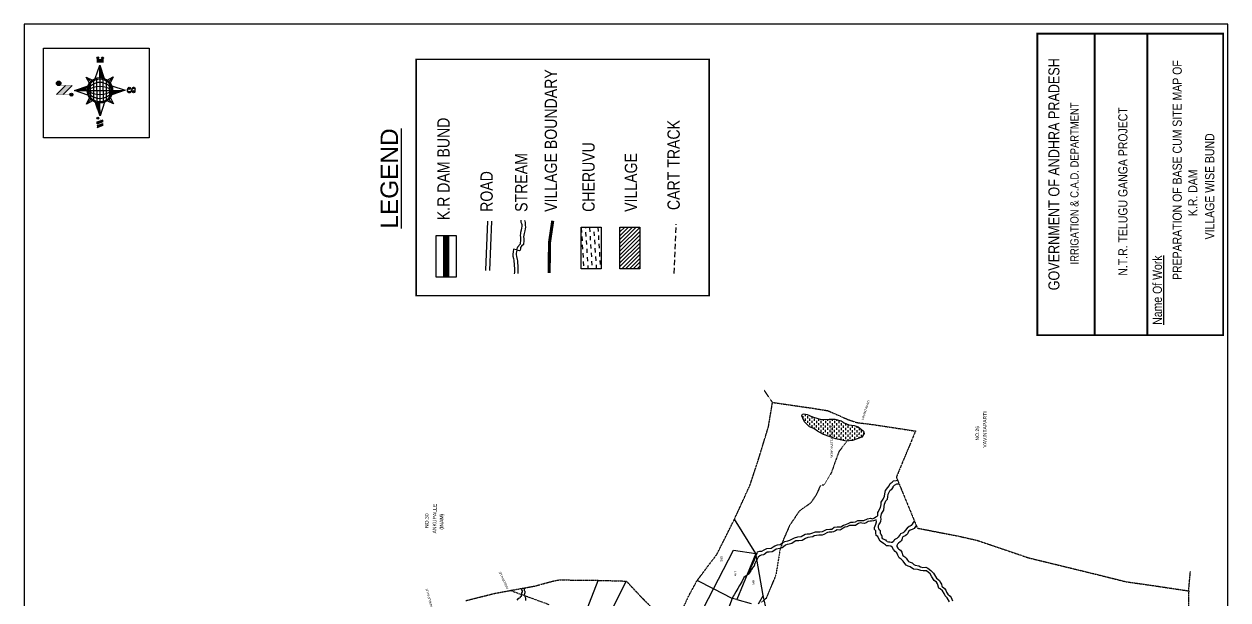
# Model space of a CAD drawing. Header units: inches. Extents: x 343459 to 349076, y 1589263 to 1597215.
# Drawn here: x 343459 to 349076, y 1594530 to 1597215 of the extents above; entities that cross this region are included whole.
import ezdxf
from ezdxf.enums import TextEntityAlignment as Align

# ---------------------------------------------------------------- set-up
doc = ezdxf.new("R2010")
doc.units = ezdxf.units.IN
doc.header["$MEASUREMENT"] = 0
for name, pattern in [('ACAD_ISO02W100', [15, 12, -3]), ('ACAD_ISO03W100', [30, 12, -18]), ('ACAD_ISO07W100', [3, 0, -3]), ('BORDER', [1.75, 0.5, -0.25, 0.5, -0.25, 0, -0.25]), ('DASHED', [0.75, 0.5, -0.25])]:
    doc.linetypes.add(name, pattern=pattern)
for name, color, linetype in [('AQUADUCT', 1, 'Continuous'), ('BLOCK', 7, 'Continuous'), ('bord', 1, 'Continuous'), ('C LINE COO', 6, 'Continuous'), ('CARTTRACK', 30, 'ACAD_ISO02W100'), ('FRAME 025', 7, 'Continuous'), ('NALA', 4, 'Continuous'), ('STREAM', 4, 'Continuous'), ('SURVEY_BND', 7, 'Continuous'), ('SURVEY_NO', 7, 'Continuous'), ('TABLE', 7, 'Continuous'), ('Tank', 17, 'Continuous'), ('TEXT', 7, 'Continuous'), ('TITLEBLOCK', 7, 'Continuous'), ('VILLAGE BOUNDARY', 6, 'Continuous'), ('VILLAGE_AREA', 1, 'Continuous'), ('WATER_BODY', 4, 'Continuous')]:
    doc.layers.add(name, color=color, linetype=linetype)
for name, color, linetype, lineweight in [('FOOTPATH', 150, 'ACAD_ISO07W100', 30), ('ROAD', 1, 'Continuous', 25), ('VILL_BOUNDARY', 6, 'BORDER', 30)]:
    doc.layers.add(name, color=color, linetype=linetype, lineweight=lineweight)
doc.styles.add('A', font='arial.ttf')
doc.styles.add('ARIALN', font='ARIALN.TTF')
doc.styles.get("Standard").update_dxf_attribs({"font": 'arial.ttf'})
pattern_1 = [(267.297113149, (-8720374.938, 50637915.138), (10.5367255337, -0.497431438), [])]
pattern_2 = [(357.297113149, (-8720374.938, 50637915.138), (0.497431438, 10.5367255337), [])]

# ---------------------------------------------------------------- blocks, each defined once
blk = doc.blocks.new('*X17')
at = {"color": 0, "linetype": 'Continuous'}
for p, q in [((6321.6, 240.5), (6322.3, 241.2)), ((6321.6, 240.3), (6322.3, 241)), ((6321.6, 240.1), (6322.3, 240.8)), ((6321.6, 239.9), (6322.4, 240.7)), ((6321.8, 240.8), (6322.4, 241.4)), ((6322.1, 241.3), (6322.4, 241.6)), ((6321.6, 239.8), (6322.4, 240.6)), ((6321.6, 239.6), (6322.5, 240.5)), ((6321.6, 239.4), (6322.5, 240.3)), ((6321.6, 239.2), (6322.6, 240.2)), ((6321.7, 239.1), (6322.6, 240.1)), ((6321.8, 239), (6322.7, 240)), ((6321.8, 239), (6322.8, 239.9)), ((6321.9, 238.9), (6322.9, 239.8)), ((6322, 238.8), (6323, 239.7)), ((6322.1, 238.7), (6323.1, 239.6)), ((6322.2, 238.6), (6323.1, 239.6)), ((6322.3, 238.5), (6323.2, 239.5)), ((6322.4, 238.5), (6323.3, 239.4)), ((6322.5, 238.4), (6323.4, 239.3)), ((6322.7, 238.4), (6323.6, 239.3)), ((6322.8, 238.3), (6323.7, 239.2)), ((6322.9, 238.3), (6323.8, 239.1)), ((6323.1, 238.2), (6323.9, 239.1)), ((6323.2, 238.2), (6324, 239)), ((6323.3, 238.2), (6324.2, 239)), ((6323.5, 238.1), (6324.3, 238.9)), ((6323.7, 238.1), (6324.4, 238.9)), ((6323.8, 238.1), (6324.6, 238.8)), ((6324.1, 238.2), (6324.7, 238.8)), ((6324.3, 238.3), (6324.9, 238.8)), ((6324.6, 238.3), (6325.1, 238.8)), ((6324.8, 238.4), (6325.2, 238.8)), ((6325.1, 238.5), (6325.4, 238.8)), ((6325.4, 238.6), (6325.6, 238.8))]:
    blk.add_line(p, q, dxfattribs=at)
blk = doc.blocks.new('*X16')
at = {"color": 0, "linetype": 'Continuous'}
for p, q in [((6324.4, 240.3), (6324.5, 240.4)), ((6324.6, 240.3), (6324.8, 240.5)), ((6324.7, 240.2), (6325, 240.5)), ((6324.8, 240.2), (6325.2, 240.6)), ((6325, 240.1), (6325.5, 240.6)), ((6325.1, 240.1), (6325.6, 240.6)), ((6325.2, 240), (6325.8, 240.6)), ((6325.3, 240), (6326, 240.6)), ((6325.4, 239.9), (6326.1, 240.6)), ((6325.5, 239.8), (6326.2, 240.5)), ((6325.6, 239.8), (6326.3, 240.5)), ((6325.7, 239.7), (6326.5, 240.4)), ((6325.9, 239.6), (6326.6, 240.3)), ((6326, 239.5), (6326.7, 240.3)), ((6326, 239.4), (6326.8, 240.2)), ((6326.1, 239.3), (6327, 240.2)), ((6326.2, 239.3), (6327.1, 240.1)), ((6326.3, 239.2), (6327.1, 240)), ((6326.4, 239.1), (6327.2, 239.9)), ((6326.5, 239), (6327.3, 239.8)), ((6326.5, 238.9), (6327.4, 239.7)), ((6326.6, 238.8), (6327.5, 239.6)), ((6326.7, 238.7), (6327.5, 239.5)), ((6326.8, 238.6), (6327.6, 239.4)), ((6326.8, 238.5), (6327.7, 239.3)), ((6326.8, 236.5), (6327.4, 237)), ((6326.9, 238.3), (6327.8, 239.2)), ((6326.9, 238.2), (6327.9, 239.1)), ((6326.9, 236.8), (6327.6, 237.4)), ((6327, 238.1), (6327.8, 239)), ((6327, 237.9), (6327.8, 238.8)), ((6327, 237.8), (6327.8, 238.6)), ((6327, 237.6), (6327.8, 238.4)), ((6327, 237.4), (6327.8, 238.2)), ((6327, 237.3), (6327.8, 238)), ((6327, 237.1), (6327.8, 237.9))]:
    blk.add_line(p, q, dxfattribs=at)
blk = doc.blocks.new('H')
at = {"layer": 'bord', "extrusion": (0.000427885, 0.004792, 0.999988)}
h = blk.add_hatch(dxfattribs=at)
h.set_pattern_fill('LINE', color=8, scale=84.387686, angle=-2.7029, style=0)
h.set_pattern_definition(pattern_2)
h.paths.add_polyline_path([(-492, 786, -0.090992), (-448, 775), (-486, 912)])
h = blk.add_hatch(dxfattribs=at)
h.set_pattern_fill('LINE', color=8, scale=84.387686, angle=-92.7029, style=0)
h.set_pattern_definition(pattern_1)
h.paths.add_polyline_path([(-625, 665, -0.090992), (-615, 710), (-751, 671)])
h = blk.add_hatch(dxfattribs=at)
h.set_pattern_fill('LINE', color=8, scale=84.387686, angle=-92.7029, style=0)
h.set_pattern_definition(pattern_1)
h.paths.add_polyline_path([(-246, 647), (-372, 653, -0.090992), (-382, 609)])
h = blk.add_hatch(dxfattribs=at)
h.set_pattern_fill('LINE', color=8, scale=84.387686, angle=-2.7029, style=0)
h.set_pattern_definition(pattern_2)
h.paths.add_polyline_path([(-504, 533, -0.090992), (-549, 543), (-510, 406)])
for p, q in [((-516, 1087, -1217), (-432, 994, -1217)), ((-519, 1020, -1217), (-435, 927, -1216)), ((-538, 774, -1216), (-487, 906, -1216)), ((-487, 906, -1216), (-493, 780, -1216)), ((-487, 906, -1216), (-448, 769, -1216)), ((-627, 794, -1216), (-567, 760, -1216)), ((-627, 794, -1216), (-584, 747, -1215)), ((-599, 731, -1215), (-627, 794, -1216)), ((-421, 753, -1216), (-359, 781, -1216)), ((-359, 781, -1216), (-405, 739, -1216)), ((-359, 781, -1216), (-392, 721, -1215)), ((-865, 701, -1215), (-847, 638, -1215)), ((-847, 700, -1215), (-829, 637, -1215)), ((-829, 699, -1215), (-811, 636, -1215)), ((-829, 699, -1215), (-811, 698, -1215)), ((-811, 698, -1215), (-794, 635, -1215)), ((-752, 665, -1215), (-615, 704, -1215)), ((-752, 665, -1215), (-625, 659, -1215)), ((-619, 614, -1215), (-752, 665, -1215)), ((-246, 641, -1215), (-383, 603, -1215)), ((-379, 693, -1215), (-246, 641, -1215)), ((-373, 647, -1215), (-246, 641, -1215)), ((-213, 669, -1215), (-217, 601, -1215)), ((-197, 600, -1215), (-194, 668, -1215)), ((-639, 526, -1214), (-606, 585, -1215)), ((-639, 526, -1214), (-593, 568, -1215)), ((-577, 553, -1215), (-639, 526, -1214)), ((-511, 400, -1214), (-549, 537, -1214)), ((-460, 533, -1215), (-511, 400, -1214)), ((-505, 527, -1214), (-511, 400, -1214)), ((-371, 513, -1214), (-431, 546, -1215)), ((-371, 513, -1214), (-414, 560, -1215)), ((-399, 576, -1215), (-371, 513, -1214))]:
    blk.add_line(p, q, dxfattribs=at)
at = {"layer": 'bord', "color": 8, "linetype": 'ByBlock', "extrusion": (0.000427885, 0.004792, 0.999988)}
for p, q in [((-386, 711, -1215), (-605, 722, -1215)), ((-411, 744, -1216), (-578, 752, -1216)), ((-493, 780, -1216), (-505, 527, -1214)), ((-373, 647, -1215), (-625, 659, -1215)), ((-378, 616, -1215), (-623, 628, -1215)), ((-375, 679, -1215), (-620, 691, -1215)), ((-392, 585, -1215), (-611, 595, -1215)), ((-420, 555, -1215), (-587, 562, -1215))]:
    blk.add_line(p, q, dxfattribs=at)
at = {"layer": 'bord', "extrusion": (0.000427885, 0.004792, 0.999988), "elevation": -1212}
for points, const_width in [([(-522, 960), (-516, 1093)], 1.61), ([(-434, 933), (-428, 1066)], 1.61), ([(-870, 707), (-846, 706)], 0.642), ([(-829, 643), (-855, 644)], 0.642), ([(-829, 643), (-821, 678)], 0.642), ([(-811, 642), (-784, 641)], 0.642), ([(-793, 641), (-782, 694)], 0.642), ([(-177, 605), (-226, 607)], 0.706), ([(-223, 676), (-174, 673)], 0.706), ([(-195, 645), (-185, 644)], 0.706)]:
    blk.add_lwpolyline(points, dxfattribs=dict(at, const_width=const_width))
for points, const_width in [([(-414, 1073, 1), (-398, 1058, 1)], 22.3), ([(-530, 950, 1), (-520, 939, 1)], 14.8), ([(-776, 697, 1), (-769, 690, 1)], 8.9), ([(-180, 618, 1), (-173, 611, 1)], 9.79), ([(-178, 667, 1), (-171, 660, 1)], 9.79), ([(-490, 362, 1), (-498, 369, 1)], 11.1), ([(-525, 322, 1), (-533, 329, 1)], 11.1)]:
    blk.add_lwpolyline(points, format="xyb", close=True, dxfattribs=dict(at, const_width=const_width))
for points in [[(-537, 317), (-531, 310), (-520, 307), (-505, 307), (-494, 310), (-486, 318), (-487, 326), (-491, 333), (-494, 336), (-503, 341), (-522, 347), (-530, 352), (-534, 355), (-537, 363), (-537, 373), (-530, 381), (-520, 384), (-504, 384), (-493, 380), (-487, 373)], [(-522, 348), (-526, 354), (-528, 361), (-528, 371), (-526, 375), (-521, 381), (-515, 384)], [(-505, 307), (-499, 312), (-497, 319), (-497, 327), (-501, 335), (-509, 343)]]:
    blk.add_lwpolyline(points, dxfattribs=at)
at = {"layer": 'bord', "extrusion": (0.000427885, 0.004792, 0.999988)}
for centre, radius in [((-406, 1065, -1212), 22.3), ((-525, 944, -1212), 14.8), ((-498, 659, -1212), 127), ((-773, 694, -1212), 8.9), ((-177, 615, -1212), 9.79), ((-174, 663, -1212), 9.79), ((-494, 365, -1212), 11.1), ((-529, 325, -1212), 11.1)]:
    blk.add_circle(centre, radius, dxfattribs=at)
at = {"layer": 'bord', "color": 8, "linetype": 'ByBlock', "extrusion": (0.000427885, 0.004792, 0.999988)}
for centre, radius, start, end in [((-482, 658, -1212), 128, 94.9254, 259.6691), ((-437, 656, -1212), 141, 113.2864, 241.308), ((-316, 651, -1212), 222, 142.5892, 212.0053), ((-560, 662, -1212), 141, 293.2864, 61.308), ((-681, 668, -1212), 222, 322.5892, 32.0053), ((-515, 660, -1212), 128, 274.9254, 79.6691)]:
    blk.add_arc(centre, radius, start, end, dxfattribs=at)
at = {"layer": 'bord', "extrusion": (0.000427885, 0.004792, 0.999988)}
for points in [[(-516, 1093, -1212), (-431, 1000, -1212), (-519, 1026, -1212), (-434, 933, -1212)], [(-864, 707, -1212), (-846, 706, -1212), (-846, 644, -1212), (-829, 643, -1212)], [(-829, 705, -1212), (-811, 704, -1212), (-811, 642, -1212), (-793, 641, -1212)], [(-193, 674, -1212), (-197, 606, -1212), (-213, 675, -1212), (-216, 607, -1212)]]:
    blk.add_solid(points, dxfattribs=at)
at = {"layer": 'bord', "extrusion": (0.000427885, 0.004792, 0.999988), "xscale": 7.977342409717546, "yscale": 7.977342408231451, "zscale": 7.977342408476333, "rotation": 138.0840426661453}
for name, p in [('*X16', (38301, -31929, -1212)), ('*X17', (38314, -31951, -1212))]:
    blk.add_blockref(name, p, dxfattribs=at)

msp = doc.modelspace()

# ---------------------------------------------------------------- hatches: boundary and pattern name
at = {"layer": 'Tank'}
h = msp.add_hatch(dxfattribs=at)
h.set_pattern_fill('DASH', color=4, scale=155.195912, angle=93.5405, style=0)
h.set_pattern_definition([(93.5405362, (16616917.446, -2408757.024), (-20.56047188, 18.164452831), [19.399489047, -19.399489047])])
h.paths.add_polyline_path([(346151.3, 1596268.3), (346058.6, 1596268.3), (346058.6, 1596074.4), (346151.3, 1596074.4)])
at = {"layer": 'VILLAGE_AREA'}
h = msp.add_hatch(dxfattribs=at)
h.set_pattern_fill('ANSI31', color=256, scale=102.119787, angle=179.8223, style=0)
h.set_pattern_definition([(224.8222507, (2638741.772, 1107979.079), (8.998153735, -9.05415779), [])])
h.paths.add_polyline_path([(346239.2, 1596074.4), (346331.9, 1596074.4), (346331.9, 1596268.3), (346239.2, 1596268.3)])
at = {"layer": 'WATER_BODY'}
h = msp.add_hatch(dxfattribs=at)
h.set_pattern_fill('DASH', color=256, scale=20, angle=89.4935, style=0)
h.set_pattern_definition([(89.4935, (347145.951, 1586976.724), (-10.405588, 10.591208), [10.498808, -10.498808])])
h.paths.add_polyline_path([(347177.3, 1595371.8), (347137.5, 1595384.1), (347112.1, 1595394.6), (347097.7, 1595397.7), (347090.2, 1595395.6), (347088.2, 1595388.1), (347092.5, 1595378.1), (347101, 1595361.3), (347123.5, 1595337), (347143.4, 1595329.3), (347160.5, 1595316.9), (347189.1, 1595300.8), (347246.9, 1595281.7), (347295.2, 1595269.9), (347324.1, 1595274.1), (347368.1, 1595289.3), (347378.8, 1595305.8), (347376.1, 1595316.7), (347350.8, 1595337.2), (347332.5, 1595344.3), (347307.3, 1595346.7), (347285.5, 1595355.5), (347270.6, 1595364.8), (347241.6, 1595372.3), (347215.8, 1595373.4)])
h.paths.add_polyline_path([(347235, 1595189), (347236.4, 1595357.5), (347220.3, 1595357.6), (347218.8, 1595189.1)], flags=9)

# ---------------------------------------------------------------- linework, layer by layer
at = {"layer": 'BLOCK', "color": 5, "const_width": 30}
msp.add_lwpolyline([(345428.1, 1596229.3), (345428.1, 1596035.3)], dxfattribs=at)
at = {"layer": 'C LINE COO', "color": 0}
msp.add_lwpolyline([(349075.6, 1589263.4), (349075.6, 1597215.1), (343459.3, 1597215.1), (343459.3, 1589263.4), (349075.6, 1589263.4)], dxfattribs=at)
at = {"layer": 'CARTTRACK'}
for p, q in [((345806.7, 1594545.2), (345726.4, 1594574.1)), ((345908.4, 1594507.9), (345806.7, 1594545.2))]:
    msp.add_line(p, q, dxfattribs=at)
at = {"layer": 'FOOTPATH', "ltscale": 0.01}
for p, q in [((347296.1, 1595266.1), (347260.6, 1595222.1)), ((347260.6, 1595222.1), (347224.5, 1595121.9)), ((347224.5, 1595121.9), (347192.3, 1595066.5)), ((347174.1, 1595063.1), (347154.4, 1595019)), ((347192.3, 1595066.5), (347174.1, 1595063.1)), ((347127.4, 1594980.6), (347076.1, 1594944.7)), ((347154.4, 1595019), (347127.4, 1594980.6)), ((347076.1, 1594944.7), (347030.7, 1594877.5)), ((347030.7, 1594877.5), (347003.5, 1594815.9)), ((347003.5, 1594815.9), (346985.4, 1594762.1)), ((346985.4, 1594762.1), (346966.6, 1594646)), ((346966.6, 1594646), (346935.9, 1594573.6)), ((346920.8, 1594537.4), (346896.2, 1594517.7)), ((346935.9, 1594573.6), (346920.8, 1594537.4))]:
    msp.add_line(p, q, dxfattribs=at)
at = {"layer": 'FRAME 025', "lineweight": -3}
for points, const_width in [([(348186.4, 1595764.7), (348186.4, 1597170.2), (349053.6, 1597170.2), (349053.6, 1595764.7)], 8.54), ([(345288.4, 1595949.1), (345288.4, 1597050.6), (346655.5, 1597050.6), (346655.5, 1595949.1)], 6.7)]:
    msp.add_lwpolyline(points, close=True, dxfattribs=dict(at, const_width=const_width))
at = {"layer": 'FRAME 025', "lineweight": -3, "const_width": 8.54}
for points in [[(348454, 1595764.7), (348454, 1597170.2)], [(348699.8, 1595764.7), (348699.8, 1597170.2)], [(349053.6, 1595764.7), (349053.6, 1597170.2)]]:
    msp.add_lwpolyline(points, dxfattribs=at)
at = {"layer": 'FRAME 025', "lineweight": -3}
for points in [[(346058.6, 1596074.4), (346058.6, 1596268.3), (346151.3, 1596268.3), (346151.3, 1596074.4)], [(345381.7, 1596035.3), (345381.7, 1596229.3), (345474.4, 1596229.3), (345474.4, 1596035.3)]]:
    msp.add_lwpolyline(points, close=True, dxfattribs=at)
at = {"layer": 'NALA'}
for p, q in [((347509.1, 1595080.1), (347515.9, 1595084.8)), ((347515.9, 1595084.8), (347528.6, 1595087.7)), ((347528.6, 1595087.7), (347534.3, 1595088.7)), ((347475, 1595024.4), (347478.2, 1595040.5)), ((347478.2, 1595040.5), (347488.4, 1595054.7)), ((347488.4, 1595054.7), (347494.7, 1595062.3)), ((347490.6, 1595023.3), (347495.1, 1595033.2)), ((347494.7, 1595062.3), (347500, 1595072.6)), ((347495.1, 1595033.2), (347500.3, 1595041.8)), ((347500, 1595072.6), (347509.1, 1595080.1)), ((347500.3, 1595041.8), (347507.2, 1595047)), ((347507.2, 1595047), (347513.3, 1595054.3)), ((347513.3, 1595054.3), (347513.9, 1595059.7)), ((347513.9, 1595059.7), (347520.6, 1595064.9)), ((347520.6, 1595064.9), (347531.6, 1595071)), ((347531.6, 1595071), (347541.6, 1595071.1)), ((347455.1, 1594961.9), (347457.5, 1594975.7)), ((347457.5, 1594975.7), (347458.3, 1594986.6)), ((347458.3, 1594986.6), (347466.9, 1594999.4)), ((347466.9, 1594999.4), (347473.5, 1595014.1)), ((347472, 1594965.2), (347473.1, 1594977.1)), ((347473.1, 1594977.1), (347480.1, 1594992.1)), ((347473.5, 1595014.1), (347475, 1595024.4)), ((347480.1, 1594992.1), (347487.2, 1595000)), ((347487.2, 1595000), (347488.8, 1595010.7)), ((347488.8, 1595010.7), (347490.6, 1595023.3)), ((347426.1, 1594913.2), (347432.5, 1594917.6)), ((347432.5, 1594917.6), (347439.5, 1594920.6)), ((347439.5, 1594920.6), (347442.8, 1594923.9)), ((347442.8, 1594923.9), (347442.9, 1594930.6)), ((347442.9, 1594937.2), (347445.6, 1594942.5)), ((347442.9, 1594930.6), (347442.9, 1594937.2)), ((347445.6, 1594942.5), (347448.7, 1594950.9)), ((347448.7, 1594950.9), (347455.1, 1594961.9)), ((347457.1, 1594916.6), (347459.1, 1594931.2)), ((347458.5, 1594907.2), (347457.1, 1594916.6)), ((347459.1, 1594931.2), (347464.5, 1594940.2)), ((347464.5, 1594940.2), (347469.6, 1594949.4)), ((347469.6, 1594949.4), (347472, 1594965.2)), ((347202.4, 1594857.9), (347218.2, 1594859.8)), ((347218.2, 1594859.8), (347227.2, 1594860.3)), ((347227.2, 1594860.3), (347238.5, 1594868.8)), ((347238.5, 1594868.8), (347252.7, 1594871.5)), ((347252.7, 1594871.5), (347269.8, 1594871.1)), ((347269.8, 1594871.1), (347282.9, 1594878.2)), ((347279.9, 1594864.6), (347271.8, 1594859.1)), ((347288.9, 1594869), (347279.9, 1594864.6)), ((347282.9, 1594878.2), (347293.5, 1594882.1)), ((347298, 1594871.3), (347288.9, 1594869)), ((347293.5, 1594882.1), (347307.8, 1594888.1)), ((347310.1, 1594877.4), (347298, 1594871.3)), ((347307.8, 1594888.1), (347315.7, 1594892.2)), ((347317.6, 1594878), (347310.1, 1594877.4)), ((347315.7, 1594892.2), (347327.7, 1594892.1)), ((347323.9, 1594878), (347317.6, 1594878)), ((347328.3, 1594877.8), (347323.9, 1594878)), ((347327.7, 1594892.1), (347337.5, 1594894.2)), ((347337.4, 1594878), (347328.3, 1594877.8)), ((347344.4, 1594881.9), (347337.4, 1594878)), ((347337.5, 1594894.2), (347349.2, 1594900.1)), ((347351.8, 1594886.5), (347344.4, 1594881.9)), ((347349.2, 1594900.1), (347361.1, 1594900.3)), ((347359.9, 1594889.8), (347351.8, 1594886.5)), ((347367.3, 1594887.8), (347359.9, 1594889.8)), ((347361.1, 1594900.3), (347377.7, 1594900.6)), ((347379.4, 1594887), (347367.3, 1594887.8)), ((347377.7, 1594900.6), (347394.6, 1594908.1)), ((347388.3, 1594890.4), (347379.4, 1594887)), ((347397.6, 1594895.9), (347388.3, 1594890.4)), ((347394.6, 1594908.1), (347407.5, 1594911.3)), ((347406.8, 1594898.1), (347397.6, 1594895.9)), ((347413.1, 1594898), (347406.8, 1594898.1)), ((347407.5, 1594911.3), (347417.7, 1594909.1)), ((347422.4, 1594898.7), (347413.1, 1594898)), ((347417.7, 1594909.1), (347426.1, 1594913.2)), ((347427.3, 1594900.2), (347422.4, 1594898.7)), ((347434.7, 1594903.3), (347427.3, 1594900.2)), ((347427.5, 1594868.7), (347433.1, 1594883.7)), ((347427.5, 1594859), (347427.5, 1594868.7)), ((347433.1, 1594883.7), (347436.5, 1594894.3)), ((347436.5, 1594894.3), (347434.7, 1594903.3)), ((347444.7, 1594867.8), (347444.8, 1594877.2)), ((347446.6, 1594862.4), (347444.7, 1594867.8)), ((347444.8, 1594877.2), (347447.8, 1594879.8)), ((347452.4, 1594855.7), (347446.6, 1594862.4)), ((347447.8, 1594879.8), (347452.9, 1594889)), ((347452.9, 1594889), (347456.2, 1594897.4)), ((347456.2, 1594897.4), (347458.5, 1594907.2)), ((347578.5, 1594865), (347570.4, 1594854.7)), ((347588.5, 1594873.1), (347578.5, 1594865)), ((347593.3, 1594874.5), (347588.5, 1594873.1)), ((347597.6, 1594877.9), (347593.3, 1594874.5)), ((347602.3, 1594884.2), (347597.6, 1594877.9)), ((347612.3, 1594863.2), (347601.8, 1594857.9)), ((347607.5, 1594892), (347602.3, 1594884.2)), ((347612.8, 1594898.4), (347607.5, 1594892)), ((347614.5, 1594867.8), (347612.3, 1594863.2)), ((347618.7, 1594872.6), (347614.5, 1594867.8)), ((347622.4, 1594875.2), (347618.7, 1594872.6)), ((347008.7, 1594802.7), (347022.9, 1594806.5)), ((347022.9, 1594806.5), (347032.5, 1594808.3)), ((347032.5, 1594808.3), (347047.1, 1594817.1)), ((347047.1, 1594817.1), (347053.1, 1594820.4)), ((347060.5, 1594806.3), (347047.7, 1594797.5)), ((347053.1, 1594820.4), (347068.8, 1594824)), ((347074.1, 1594806.4), (347060.5, 1594806.3)), ((347068.8, 1594824), (347085.3, 1594825.7)), ((347089.9, 1594807.9), (347074.1, 1594806.4)), ((347085.3, 1594825.7), (347104.1, 1594837.1)), ((347096.5, 1594811.8), (347089.9, 1594807.9)), ((347105.3, 1594817.3), (347096.5, 1594811.8)), ((347104.1, 1594837.1), (347112.7, 1594839.1)), ((347115.2, 1594821.1), (347105.3, 1594817.3)), ((347112.7, 1594839.1), (347125.6, 1594838.4)), ((347138.4, 1594824.3), (347115.2, 1594821.1)), ((347125.6, 1594838.4), (347134.1, 1594841.3)), ((347134.1, 1594841.3), (347151.3, 1594847.7)), ((347145, 1594828.5), (347138.4, 1594824.3)), ((347156, 1594831.4), (347145, 1594828.5)), ((347151.3, 1594847.7), (347171.8, 1594847.7)), ((347167, 1594832), (347156, 1594831.4)), ((347182.4, 1594831.9), (347167, 1594832)), ((347171.8, 1594847.7), (347184.8, 1594849.2)), ((347190.6, 1594834.8), (347182.4, 1594831.9)), ((347184.8, 1594849.2), (347202.4, 1594857.9)), ((347207.8, 1594844.6), (347190.6, 1594834.8)), ((347214.7, 1594846.4), (347207.8, 1594844.6)), ((347227.3, 1594846.2), (347214.7, 1594846.4)), ((347235.9, 1594847.7), (347227.3, 1594846.2)), ((347244.1, 1594852.4), (347235.9, 1594847.7)), ((347252.4, 1594856.5), (347244.1, 1594852.4)), ((347264.4, 1594856.2), (347252.4, 1594856.5)), ((347271.8, 1594859.1), (347264.4, 1594856.2)), ((347433, 1594852.2), (347427.5, 1594859)), ((347432.9, 1594843.7), (347433, 1594852.2)), ((347435, 1594829.9), (347432.9, 1594843.7)), ((347441.7, 1594825.5), (347435, 1594829.9)), ((347446.8, 1594815), (347441.7, 1594825.5)), ((347453.4, 1594804.4), (347446.8, 1594815)), ((347454.6, 1594852.3), (347452.4, 1594855.7)), ((347469.3, 1594792.8), (347453.4, 1594804.4)), ((347454.5, 1594847.1), (347454.6, 1594852.3)), ((347454.7, 1594841.5), (347454.5, 1594847.1)), ((347455.8, 1594836.6), (347454.7, 1594841.5)), ((347457.2, 1594834.8), (347455.8, 1594836.6)), ((347460.6, 1594830.8), (347457.2, 1594834.8)), ((347462.6, 1594827.4), (347460.6, 1594830.8)), ((347462.5, 1594820.3), (347462.6, 1594827.4)), ((347466.4, 1594814.5), (347462.5, 1594820.3)), ((347478.5, 1594809.2), (347466.4, 1594814.5)), ((347480.8, 1594808.6), (347478.5, 1594809.2)), ((347482.9, 1594804.8), (347480.8, 1594808.6)), ((347483.9, 1594803.5), (347482.9, 1594804.8)), ((347486.3, 1594801), (347483.9, 1594803.5)), ((347517.7, 1594807.8), (347515.8, 1594802.4)), ((347520.7, 1594810.9), (347517.7, 1594807.8)), ((347525, 1594813.6), (347520.7, 1594810.9)), ((347530.8, 1594816.7), (347525, 1594813.6)), ((347537, 1594823.5), (347530.8, 1594816.7)), ((347546.2, 1594836), (347537, 1594823.5)), ((347548.6, 1594838), (347546.2, 1594836)), ((347551.2, 1594806.1), (347546.4, 1594801.8)), ((347555.6, 1594842.2), (347548.6, 1594838)), ((347553.9, 1594810.6), (347551.2, 1594806.1)), ((347556.5, 1594818.3), (347553.9, 1594810.6)), ((347560.4, 1594843.7), (347555.6, 1594842.2)), ((347559.7, 1594824.1), (347556.5, 1594818.3)), ((347569.3, 1594829.7), (347559.7, 1594824.1)), ((347565.5, 1594847), (347560.4, 1594843.7)), ((347570.4, 1594854.7), (347565.5, 1594847)), ((347576.6, 1594833.1), (347569.3, 1594829.7)), ((347580.7, 1594838.3), (347576.6, 1594833.1)), ((347586.2, 1594849.1), (347580.7, 1594838.3)), ((347593.6, 1594855.9), (347586.2, 1594849.1)), ((347601.8, 1594857.9), (347593.6, 1594855.9)), ((346872.1, 1594731.5), (346879.9, 1594747.8)), ((346879.9, 1594747.8), (346881, 1594754.7)), ((346881, 1594754.7), (346892.2, 1594757.4)), ((346892.2, 1594757.4), (346900.6, 1594757.3)), ((346900.6, 1594757.3), (346911.8, 1594764.6)), ((346911.8, 1594764.6), (346924.9, 1594769.5)), ((346926.3, 1594752.2), (346912.4, 1594742.8)), ((346924.9, 1594769.5), (346944.5, 1594772)), ((346936.1, 1594753.6), (346926.3, 1594752.2)), ((346948.9, 1594754.4), (346936.1, 1594753.6)), ((346944.5, 1594772), (346954.4, 1594777.5)), ((346957.9, 1594759.9), (346948.9, 1594754.4)), ((346954.4, 1594777.5), (346961.4, 1594782.4)), ((346967.8, 1594767.1), (346957.9, 1594759.9)), ((346961.4, 1594782.4), (346974.2, 1594786.4)), ((346984.8, 1594769.3), (346967.8, 1594767.1)), ((346974.2, 1594786.4), (346987.4, 1594788)), ((346996.8, 1594773.2), (346984.8, 1594769.3)), ((346987.4, 1594788), (346999.7, 1594798.1)), ((347001.5, 1594778.5), (346996.8, 1594773.2)), ((346999.7, 1594798.1), (347008.7, 1594802.7)), ((347011.3, 1594785.1), (347001.5, 1594778.5)), ((347020.1, 1594788.6), (347011.3, 1594785.1)), ((347029.4, 1594789.5), (347020.1, 1594788.6)), ((347040.6, 1594793.1), (347029.4, 1594789.5)), ((347047.7, 1594797.5), (347040.6, 1594793.1)), ((347478.7, 1594786.6), (347469.3, 1594792.8)), ((347482.8, 1594782.8), (347478.7, 1594786.6)), ((347492.8, 1594783.1), (347482.8, 1594782.8)), ((347491.6, 1594800.1), (347486.3, 1594801)), ((347498, 1594799.8), (347491.6, 1594800.1)), ((347503.2, 1594780.8), (347492.8, 1594783.1)), ((347504, 1594798.2), (347498, 1594799.8)), ((347510, 1594775.5), (347503.2, 1594780.8)), ((347508.5, 1594798.6), (347504, 1594798.2)), ((347515.8, 1594802.4), (347508.5, 1594798.6)), ((347515.9, 1594764.8), (347510, 1594775.5)), ((347523.8, 1594755.3), (347515.9, 1594764.8)), ((347530.8, 1594749.8), (347523.8, 1594755.3)), ((347535.5, 1594738.7), (347530.8, 1594749.8)), ((347532.2, 1594787.6), (347531.4, 1594782.6)), ((347531.4, 1594782.6), (347531.4, 1594779.4)), ((347531.4, 1594779.4), (347535.2, 1594771.2)), ((347534.2, 1594791), (347532.2, 1594787.6)), ((347539.3, 1594794.6), (347534.2, 1594791)), ((347535.2, 1594771.2), (347540.2, 1594767.5)), ((347546.4, 1594801.8), (347539.3, 1594794.6)), ((347540.2, 1594767.5), (347547.8, 1594761.8)), ((347547.8, 1594761.8), (347554.8, 1594752.6)), ((347554.8, 1594752.6), (347558.9, 1594736.7)), ((346852, 1594683.4), (346858.4, 1594694.9)), ((346858.4, 1594694.9), (346861.5, 1594702.7)), ((346861.5, 1594702.7), (346863.4, 1594709.2)), ((346863.4, 1594709.2), (346866.3, 1594717)), ((346866.6, 1594695.1), (346865.8, 1594688.4)), ((346866.3, 1594717), (346872.1, 1594731.5)), ((346868.1, 1594700.7), (346866.6, 1594695.1)), ((346872.7, 1594710), (346868.1, 1594700.7)), ((346874.6, 1594713.3), (346872.7, 1594710)), ((346881.2, 1594723.7), (346874.6, 1594713.3)), ((346884.2, 1594730), (346881.2, 1594723.7)), ((346891.3, 1594735.1), (346884.2, 1594730)), ((346898.8, 1594738.8), (346891.3, 1594735.1)), ((346908.5, 1594740.8), (346898.8, 1594738.8)), ((346912.4, 1594742.8), (346908.5, 1594740.8)), ((347541.2, 1594726.9), (347535.5, 1594738.7)), ((347550.8, 1594719.8), (347541.2, 1594726.9)), ((347561.3, 1594711.6), (347550.8, 1594719.8)), ((347558.9, 1594736.7), (347568, 1594731.6)), ((347568.3, 1594700.6), (347561.3, 1594711.6)), ((347568, 1594731.6), (347575.2, 1594724.8)), ((347574.6, 1594692.2), (347568.3, 1594700.6)), ((347584.6, 1594687.4), (347574.6, 1594692.2)), ((347575.2, 1594724.8), (347580.3, 1594716.3)), ((347580.3, 1594716.3), (347584.8, 1594709.4)), ((347584.8, 1594709.4), (347592.5, 1594705.9)), ((347592.5, 1594705.9), (347601.8, 1594702.6)), ((347601.8, 1594702.6), (347611, 1594696.2)), ((347611, 1594696.2), (347616.2, 1594692.5)), ((347616.2, 1594692.5), (347633.6, 1594689.6)), ((346817.3, 1594635), (346807.3, 1594614.8)), ((346832.1, 1594646.2), (346817.3, 1594635)), ((346832.1, 1594646.2), (346838.5, 1594654.7)), ((346841.7, 1594651.3), (346832.1, 1594646.2)), ((346838.5, 1594654.7), (346841.6, 1594664.9)), ((346841.6, 1594664.9), (346847, 1594669.5)), ((346845.8, 1594659.3), (346841.7, 1594651.3)), ((346850.2, 1594665.2), (346845.8, 1594659.3)), ((346847, 1594669.5), (346849.9, 1594676.9)), ((346849.9, 1594676.9), (346852, 1594683.4)), ((346853.2, 1594672.4), (346850.2, 1594665.2)), ((346857.4, 1594679.5), (346853.2, 1594672.4)), ((346862.1, 1594686.5), (346857.4, 1594679.5)), ((346865.8, 1594688.4), (346862.1, 1594686.5)), ((347593.5, 1594684.4), (347584.6, 1594687.4)), ((347608.6, 1594673.7), (347593.5, 1594684.4)), ((347627.2, 1594672.6), (347608.6, 1594673.7)), ((347633.3, 1594670.5), (347627.2, 1594672.6)), ((347643.5, 1594667.6), (347633.3, 1594670.5)), ((347633.6, 1594689.6), (347642.1, 1594685)), ((347642.1, 1594685), (347652.1, 1594682.2)), ((347653.4, 1594666.3), (347643.5, 1594667.6)), ((347652.1, 1594682.2), (347665.7, 1594683.2)), ((347668.7, 1594665.5), (347653.4, 1594666.3)), ((347665.7, 1594683.2), (347675.2, 1594679)), ((347685.9, 1594651.6), (347668.7, 1594665.5)), ((347675.2, 1594679), (347689.9, 1594668.2)), ((347693.6, 1594638.5), (347685.9, 1594651.6)), ((347689.9, 1594668.2), (347701.8, 1594655.2)), ((347705, 1594620.5), (347693.6, 1594638.5)), ((347701.8, 1594655.2), (347711.8, 1594639.2)), ((347711.8, 1594639.2), (347715.8, 1594632.1)), ((345779.6, 1594582.5), (345780.6, 1594577.7)), ((345793.3, 1594582.1), (345792.4, 1594578.9)), ((345792.4, 1594578.9), (345792.5, 1594574.4)), ((345794.8, 1594586.5), (345793.3, 1594582.1)), ((346789.6, 1594584.2), (346780.2, 1594568.6)), ((346797.3, 1594598), (346789.6, 1594584.2)), ((346807.3, 1594614.8), (346797.3, 1594598)), ((347715.4, 1594613.5), (347705, 1594620.5)), ((347720.5, 1594605.8), (347715.4, 1594613.5)), ((347715.8, 1594632.1), (347730.5, 1594620.5)), ((347727.6, 1594585.3), (347720.5, 1594605.8)), ((347733.3, 1594581.7), (347727.6, 1594585.3)), ((347730.5, 1594620.5), (347733.8, 1594613)), ((347743.3, 1594572.1), (347733.3, 1594581.7)), ((347733.8, 1594613), (347738.7, 1594603)), ((347738.7, 1594603), (347740.7, 1594595)), ((347740.7, 1594595), (347752.8, 1594583.3)), ((347752.8, 1594583.3), (347759.8, 1594576.2)), ((345764.8, 1594536.8), (345758.3, 1594529.7)), ((345771.5, 1594538.9), (345764.8, 1594536.8)), ((345774.4, 1594542.9), (345771.5, 1594538.9)), ((345777.8, 1594546.9), (345774.4, 1594542.9)), ((345778.6, 1594552.1), (345777.8, 1594546.9)), ((345780, 1594559.7), (345778.6, 1594552.1)), ((345780.6, 1594564), (345780, 1594559.7)), ((345780.6, 1594577.7), (345782.6, 1594572.6)), ((345782.6, 1594568.6), (345780.6, 1594564)), ((345782.6, 1594572.6), (345782.6, 1594568.6)), ((345792.5, 1594574.4), (345794.8, 1594571.1)), ((345793.7, 1594559.3), (345792.7, 1594553.9)), ((345792.7, 1594553.9), (345793.8, 1594551.7)), ((345795.6, 1594563.1), (345793.7, 1594559.3)), ((345793.8, 1594551.7), (345795.2, 1594546.6)), ((345794.8, 1594571.1), (345795.6, 1594566.7)), ((345795.2, 1594546.6), (345797.1, 1594543)), ((345795.6, 1594566.7), (345795.6, 1594563.1)), ((345797.1, 1594543), (345798.8, 1594537.4)), ((345798.4, 1594532.7), (345797.9, 1594530.5)), ((345797.9, 1594530.5), (345797.9, 1594527.6)), ((345798.7, 1594534.3), (345798.4, 1594532.7)), ((345798.8, 1594537.4), (345798.7, 1594534.3)), ((346767.3, 1594547.2), (346762.3, 1594537.3)), ((346772.6, 1594553.5), (346767.3, 1594547.2)), ((346780.2, 1594568.6), (346772.6, 1594553.5)), ((347751.6, 1594560.2), (347743.3, 1594572.1)), ((347756.7, 1594550.1), (347751.6, 1594560.2)), ((347766.1, 1594540.4), (347756.7, 1594550.1)), ((347759.8, 1594576.2), (347763.3, 1594565.7)), ((347763.3, 1594565.7), (347768.9, 1594557.3)), ((347777.4, 1594520.9), (347766.1, 1594540.4)), ((347768.9, 1594557.3), (347780.4, 1594547.9)), ((347780.4, 1594547.9), (347784.9, 1594541.2)), ((347784.9, 1594541.2), (347790.7, 1594526))]:
    msp.add_line(p, q, dxfattribs=at)
at = {"layer": 'ROAD', "color": 1}
for points in [[(345613, 1596066.2), (345613.4, 1596067.7), (345622.3, 1596295.9)], [(345632.2, 1596066.2), (345632.4, 1596066.8), (345641.4, 1596295.9)]]:
    msp.add_lwpolyline(points, dxfattribs=at)
at = {"layer": 'ROAD', "color": 1, "linetype": 'DASHED', "ltscale": 50}
msp.add_lwpolyline([(346492.5, 1596052.2), (346492.8, 1596053.7), (346501.7, 1596281.9)], dxfattribs=at)
at = {"layer": 'STREAM'}
for points in [[(345776.1, 1596300.8), (345776.2, 1596298), (345777.5, 1596292.3), (345780.2, 1596284.7), (345781.3, 1596281.3), (345781.5, 1596278.1), (345781.8, 1596276.2), (345781.7, 1596271.2), (345780.7, 1596265), (345778.2, 1596254.8), (345775.6, 1596243.7), (345774.7, 1596238.5), (345774.3, 1596229.1), (345774.9, 1596221.7), (345775.1, 1596211.2), (345774.2, 1596189.6), (345760.7, 1596174.7), (345756.2, 1596163.2), (345742.1, 1596165), (345740.5, 1596153.5), (345739.4, 1596142.6), (345739.4, 1596140), (345740, 1596133.2), (345742.5, 1596122.4), (345744.9, 1596112.4), (345747.1, 1596073.1), (345747, 1596064.6), (345747.5, 1596056.9), (345746.5, 1596050.5)], [(345794.7, 1596299.2), (345795, 1596297.9), (345796.3, 1596288.9), (345797.5, 1596277.8), (345798.6, 1596268.3), (345797.6, 1596261), (345795.7, 1596251.9), (345792.4, 1596238.6), (345789.9, 1596222.9), (345790.2, 1596215.4), (345790.8, 1596209.5), (345791.1, 1596202.7), (345789.3, 1596191), (345788.7, 1596187.1), (345780.3, 1596179.4), (345775.6, 1596173.7), (345774.9, 1596167.2), (345773, 1596160.5), (345770.6, 1596157.3), (345758.6, 1596160.3), (345757, 1596154), (345755.3, 1596146.5), (345755, 1596142.4), (345754.9, 1596138.9), (345756.2, 1596132.9), (345756.7, 1596130), (345757.5, 1596126.2), (345758.3, 1596123), (345759.1, 1596120.7), (345760.1, 1596117.4), (345761.1, 1596111.3), (345762.2, 1596078.8), (345762.8, 1596075.5), (345763.1, 1596070.4), (345763.3, 1596066.8), (345762.4, 1596056.6), (345762.3, 1596054.8), (345762.1, 1596053)]]:
    msp.add_lwpolyline(points, dxfattribs=at)
at = {"layer": 'SURVEY_BND'}
for p, q in [((346873.1, 1594746.2), (346773.8, 1594907)), ((346676.1, 1594582.2), (346769.7, 1594762.5)), ((346769.7, 1594762.5), (346873.1, 1594746.2)), ((346873.1, 1594746.2), (346784.1, 1594533)), ((346907.2, 1594551.2), (346873.1, 1594746.2)), ((346056.4, 1594412.4), (346137.3, 1594621.6)), ((346201.2, 1594482.4), (346268.9, 1594618)), ((346571.7, 1594380.8), (346676.1, 1594582.2)), ((346676.1, 1594582.2), (346599.1, 1594620.3)), ((346762.3, 1594537.3), (346676, 1594582)), ((346762.3, 1594537.3), (346714.8, 1594409)), ((346784.1, 1594533), (346762.3, 1594537.3)), ((346784.1, 1594533), (346851.7, 1594513.4)), ((346907.2, 1594551.2), (346883.5, 1594511)), ((346924, 1594475.7), (346907.2, 1594551.2))]:
    msp.add_line(p, q, dxfattribs=at)
at = {"layer": 'VILL_BOUNDARY'}
for p, q in [((346951, 1595451.3), (346911.4, 1595509.7)), ((346932, 1595337.3), (346951, 1595451.3)), ((346932, 1595337.3), (346951, 1595451.3)), ((346951, 1595451.3), (347140.5, 1595423.7)), ((346951, 1595451.3), (347140.5, 1595423.7)), ((347140.5, 1595423.7), (347208.9, 1595412.9)), ((347140.5, 1595423.7), (347208.9, 1595412.9)), ((347208.9, 1595412.9), (347301.3, 1595372.2)), ((347208.9, 1595412.9), (347301.3, 1595372.2)), ((347301.3, 1595372.2), (347344.6, 1595357.2)), ((347301.3, 1595372.2), (347344.6, 1595357.2)), ((346881.2, 1595171.1), (346932, 1595337.3)), ((346881.2, 1595171.1), (346932, 1595337.3)), ((347344.6, 1595357.2), (347418.6, 1595348.3)), ((347344.6, 1595357.2), (347418.6, 1595348.3)), ((347418.6, 1595348.3), (347618.2, 1595317.8)), ((347418.6, 1595348.3), (347618.2, 1595317.8)), ((347618.2, 1595317.8), (347528.5, 1595102.8)), ((347618.2, 1595317.8), (347528.5, 1595102.8)), ((346845.7, 1595064.6), (346881.2, 1595171.1)), ((346845.7, 1595064.6), (346881.2, 1595171.1)), ((347528.5, 1595102.8), (347626.6, 1594865.1)), ((347528.5, 1595102.8), (347626.6, 1594865.1)), ((346773.8, 1594907), (346845.7, 1595064.6)), ((346773.8, 1594907), (346845.7, 1595064.6)), ((346690.8, 1594741.6), (346773.8, 1594907)), ((346690.8, 1594741.6), (346773.8, 1594907)), ((347626.6, 1594865.1), (347819.1, 1594827.8)), ((347626.6, 1594865.1), (347819.1, 1594827.8)), ((347819.1, 1594827.8), (347908.5, 1594807.4)), ((347819.1, 1594827.8), (347908.5, 1594807.4)), ((347908.5, 1594807.4), (348145.3, 1594726.8)), ((347908.5, 1594807.4), (348145.3, 1594726.8)), ((346599.1, 1594620.3), (346666.3, 1594709.5)), ((346599.1, 1594620.3), (346666.3, 1594709.5)), ((346666.3, 1594709.5), (346690.8, 1594741.6)), ((346666.3, 1594709.5), (346690.8, 1594741.6)), ((348145.3, 1594726.8), (348502.9, 1594639.6)), ((348145.3, 1594726.8), (348502.9, 1594639.6)), ((348502.9, 1594639.6), (348599.5, 1594615.4)), ((348502.9, 1594639.6), (348599.5, 1594615.4)), ((348892.6, 1594572.5), (348900.4, 1594662.1)), ((345653.3, 1594560.6), (345773.6, 1594582.7)), ((345653.3, 1594560.6), (345773.6, 1594582.7)), ((345773.6, 1594582.7), (345841.4, 1594594.9)), ((345773.6, 1594582.7), (345841.4, 1594594.9)), ((345841.4, 1594594.9), (345924.5, 1594617.6)), ((345841.4, 1594594.9), (345924.5, 1594617.6)), ((345924.5, 1594617.6), (345954.8, 1594623.6)), ((345924.5, 1594617.6), (345954.8, 1594623.6)), ((345954.8, 1594623.6), (346112.6, 1594622.3)), ((345954.8, 1594623.6), (346112.6, 1594622.3)), ((346112.6, 1594622.3), (346206.9, 1594619.9)), ((346112.6, 1594622.3), (346206.9, 1594619.9)), ((346206.9, 1594619.9), (346268.9, 1594618)), ((346206.9, 1594619.9), (346268.9, 1594618)), ((346268.9, 1594618), (346338.4, 1594543.6)), ((346268.9, 1594618), (346338.4, 1594543.6)), ((346562.2, 1594552.7), (346599.1, 1594620.3)), ((346562.2, 1594552.7), (346599.1, 1594620.3)), ((348599.5, 1594615.4), (348732.2, 1594596.4)), ((348599.5, 1594615.4), (348732.2, 1594596.4)), ((348732.2, 1594596.4), (348892.6, 1594572.5)), ((348732.2, 1594596.4), (348892.6, 1594572.5)), ((345519.5, 1594527), (345653.3, 1594560.6)), ((345519.5, 1594527), (345653.3, 1594560.6)), ((346338.4, 1594543.6), (346408.4, 1594473)), ((346338.4, 1594543.6), (346408.4, 1594473)), ((346514.8, 1594450.5), (346562.2, 1594552.7)), ((346514.8, 1594450.5), (346562.2, 1594552.7)), ((348892.6, 1594572.5), (348884.7, 1594230.1)), ((348892.6, 1594572.5), (348884.7, 1594230.1))]:
    msp.add_line(p, q, dxfattribs=at)
at = {"layer": 'VILL_BOUNDARY', "color": 6, "linetype": 'ACAD_ISO03W100', "lineweight": -2, "ltscale": 3, "const_width": 14.5}
msp.add_lwpolyline([(345909.1, 1596054.6), (345910.5, 1596195.9), (345925.7, 1596298.3)], dxfattribs=at)
at = {"layer": 'VILLAGE BOUNDARY', "color": 0, "elevation": -0.5}
msp.add_lwpolyline([(343550.3, 1596685.3), (343550.3, 1597102.1), (344043, 1597102.1), (344043, 1596685.3)], close=True, dxfattribs=at)
at = {"layer": 'VILLAGE_AREA'}
msp.add_lwpolyline([(346239.2, 1596074.4), (346239.2, 1596268.3), (346331.9, 1596268.3), (346331.9, 1596074.4)], close=True, dxfattribs=at)
at = {"layer": 'WATER_BODY'}
for p, q in [((347088.2, 1595388.1), (347090.2, 1595395.6)), ((347092.5, 1595378.1), (347088.2, 1595388.1)), ((347090.2, 1595395.6), (347097.7, 1595397.7)), ((347101, 1595361.3), (347092.5, 1595378.1)), ((347097.7, 1595397.7), (347112.1, 1595394.6)), ((347112.1, 1595394.6), (347137.5, 1595384.1)), ((347137.5, 1595384.1), (347177.3, 1595371.8)), ((347177.3, 1595371.8), (347215.8, 1595373.4)), ((347215.8, 1595373.4), (347241.6, 1595372.3)), ((347241.6, 1595372.3), (347270.6, 1595364.8)), ((347123.5, 1595337), (347101, 1595361.3)), ((347143.4, 1595329.3), (347123.5, 1595337)), ((347160.5, 1595316.9), (347143.4, 1595329.3)), ((347189.1, 1595300.8), (347160.5, 1595316.9)), ((347270.6, 1595364.8), (347285.5, 1595355.5)), ((347285.5, 1595355.5), (347307.3, 1595346.7)), ((347307.3, 1595346.7), (347332.5, 1595344.3)), ((347332.5, 1595344.3), (347350.8, 1595337.2)), ((347350.8, 1595337.2), (347376.1, 1595316.7)), ((347376.1, 1595316.7), (347378.8, 1595305.8)), ((347246.9, 1595281.7), (347189.1, 1595300.8)), ((347295.2, 1595269.9), (347246.9, 1595281.7)), ((347324.1, 1595274.1), (347295.2, 1595269.9)), ((347368.1, 1595289.3), (347324.1, 1595274.1)), ((347378.8, 1595305.8), (347368.1, 1595289.3))]:
    msp.add_line(p, q, dxfattribs=at)

# ---------------------------------------------------------------- block references
at = {"layer": 'AQUADUCT', "color": 1, "xscale": 0.4681205180433092, "yscale": 0.4681205181404948, "zscale": 0.4681205179114548, "rotation": 93.07833060088595}
msp.add_blockref('H', (344105.8, 1597155.3, 568.1), dxfattribs=at)

# ---------------------------------------------------------------- texts
at = {"layer": 'SURVEY_NO'}
for s, p in [('568', (346717.8, 1594709.6)), ('471', (346782.6, 1594641.6))]:
    msp.add_text(s, height=10.5, rotation=89.4935, dxfattribs=at).set_placement(p)
at = {"layer": 'SURVEY_NO', "oblique": 360}
msp.add_text('569', height=10.5, rotation=89.4935, dxfattribs=at).set_placement((346866.6, 1594600))
at = {"layer": 'TABLE', "extrusion": (-0.004807, 0.000201441, 0.999988), "style": 'A'}
msp.add_text('%%ULEGEND', height=81.41, rotation=90, dxfattribs=at).set_placement((345159.2, 1596495.5, -1337.5), align=Align.MIDDLE)
at = {"layer": 'TEXT'}
for s, height, rotation, oblique, p in [('VAVINTAPATI ', 10.499, 71.9469, 360, (347375.9, 1595368.5)), ('VAVINTAPARTI', 16.798, 89.4935, 360, (347949.1, 1595240)), ('MONDIKATTA GUNTA', 10.499, 89.4935, 360, (347232, 1595191.7)), ('ANKUPALLE', 16.8, 89.4935, 360, (345382.5, 1594840)), ('ANKUPALLE', 10.5, 114.8955, 0, (345719.4, 1594585.1)), ('ANKUPALLE', 10.5, 104.9246, 0, (345364.9, 1594499.9))]:
    msp.add_text(s, height=height, rotation=rotation, dxfattribs=dict(at, oblique=oblique)).set_placement(p)
for s, p in [('NO.26', (347914.6, 1595273.5)), ('NO.30', (345346.1, 1594865.6)), ('(INAM)', (345414.9, 1594857.8))]:
    msp.add_text(s, height=16.8, rotation=89.4935, dxfattribs=at).set_placement(p)
at = {"layer": 'TITLEBLOCK', "extrusion": (-0.004807, 0.000201441, 0.999988), "style": 'ARIALN'}
for s, height, p in [('GOVERNMENT OF ANDHRA PRADESH ', 51.231, (348285.4, 1595974, -1359.4)), ('VILLAGE BOUNDARY', 57.393, (345941.6, 1596339.9, -1341.3)), ('PREPARATION OF BASE CUM SITE MAP OF ', 42.692, (348856.2, 1596022.4, -1360.4)), ('IRRIGATION & C.A.D. DEPARTMENT', 38.423, (348374.6, 1596094.6, -1359.4)), ('N.T.R. TELUGU GANGA PROJECT', 42.692, (348602.7, 1596042.3, -1359.1)), ('K.R DAM BUND', 57.393, (345440.5, 1596300.9, -1338.9)), ('CART TRACK', 57.39, (346514.3, 1596348.3, -1344.1)), ('CHERUVU', 57.39, (346117.3, 1596339.9, -1342.2)), ('VILLAGE WISE BUND', 42.692, (349008.1, 1596211.5, -1361)), ('STREAM', 57.39, (345803.6, 1596339.9, -1340.7)), ('VILLAGE', 57.39, (346315.1, 1596339.9, -1343.1)), ('ROAD', 57.39, (345641.8, 1596339.9, -1339.9)), ('K.R. DAM', 42.69, (348928.8, 1596320.1, -1360.6)), ('%%UName Of Work', 42.692, (348763.6, 1595813.3, -1360))]:
    msp.add_text(s, height=height, rotation=90, dxfattribs=at).set_placement(p)

doc.saveas('drawing.dxf')
